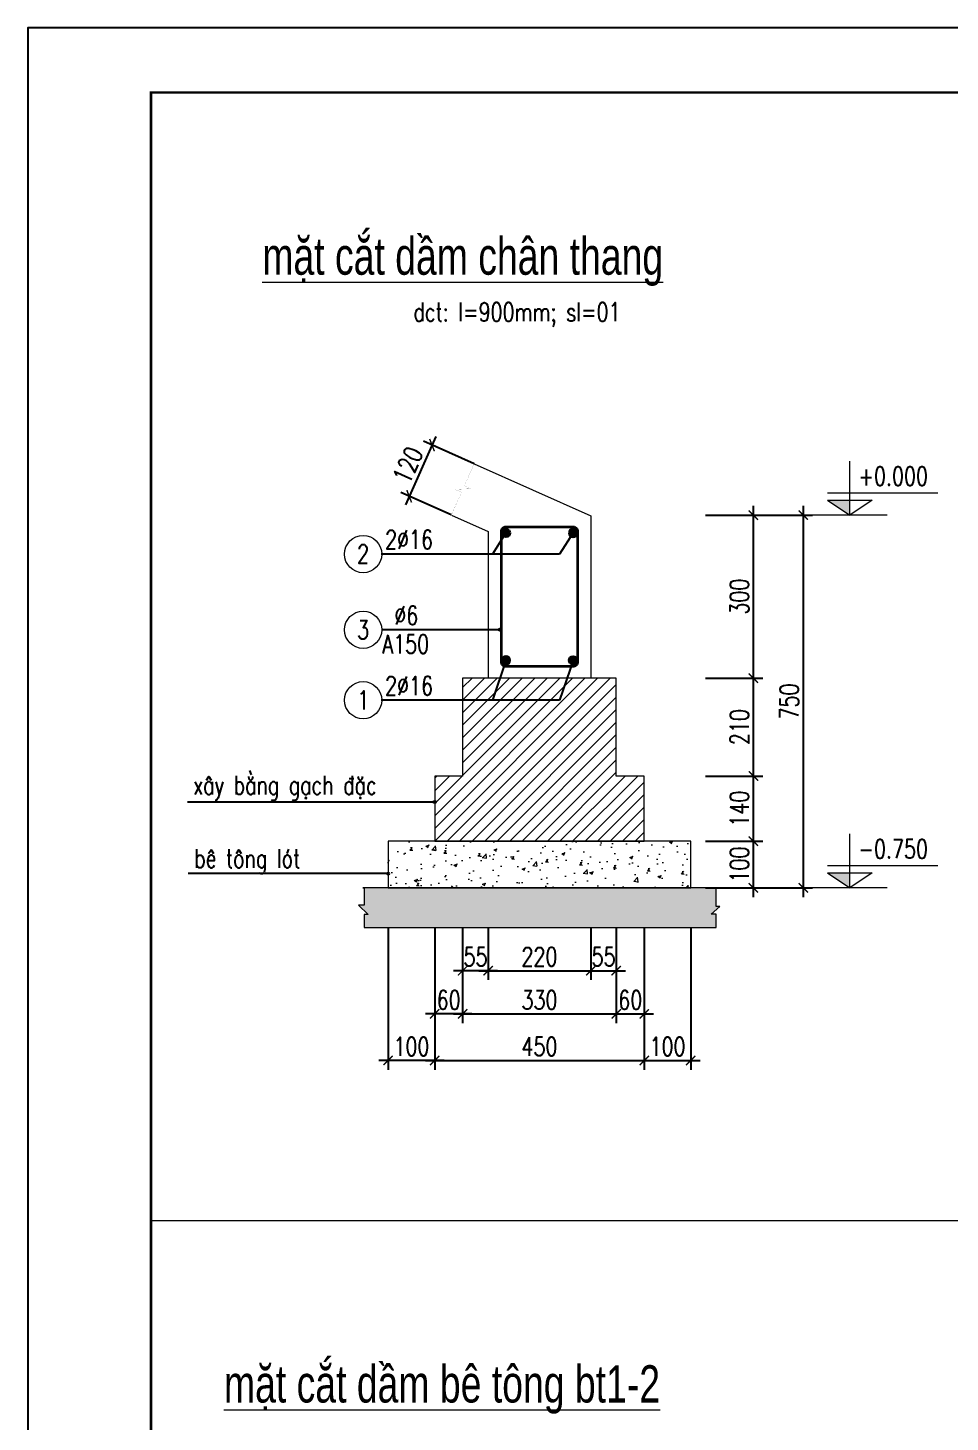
# Model space of a CAD drawing. Extents: x -1855204 to -1466800, y -1308584 to -996495.
# Drawn here: x -1702476 to -1692572, y -1071318 to -1056355 of the extents above; entities that cross this region are included whole.
import ezdxf
from ezdxf.enums import TextEntityAlignment as Align

# ---------------------------------------------------------------- set-up
doc = ezdxf.new("R2010")
doc.units = 0
doc.header["$LTSCALE"] = 150
doc.header["$PDMODE"] = 35
doc.layers.get('Defpoints').update_dxf_attribs({"lineweight": 18})
for name, color, linetype, lineweight in [('05.Text', 253, 'Continuous', 18), ('11.Khung bo', 32, 'Continuous', 50), ('12.Khung', 36, 'Continuous', 25), ('LS-DIM', 251, 'Continuous', 13), ('LS-HATCH', 147, 'Continuous', 9), ('LS-TEXT', 60, 'Continuous', 20), ('LS-THAY', 7, 'Continuous', 20), ('LS-THEP', 3, 'Continuous', 35)]:
    doc.layers.add(name, color=color, linetype=linetype, lineweight=lineweight)
doc.layers.add('DIM', color=1, linetype='Continuous')
doc.styles.add('KCVN-LEADER', font='vnromadi.shx', dxfattribs={"width": 0.7, "height": 4})
doc.styles.add('romans.shx', font='romans.shx', dxfattribs={"width": 0.75, "bigfont": 'vns.shx'})
doc.styles.add('vnsimpli', font='vnsimli.shx', dxfattribs={"width": 0.75})
doc.dimstyles.new('D20(200)', dxfattribs={"dimscale": 0, "dimtxt": 200, "dimasz": 100, "dimexe": 100, "dimexo": 1, "dimgap": 50, "dimtad": 1, "dimdec": 0, "dimlfac": 0.2, "dimdsep": 46, "dimtxsty": 'vnsimpli', "dimblk1": 'ARCHTICK', "dimblk2": 'ARCHTICK', "dimsah": 1, "dimcen": 0, "dimdle": 100, "dimclrd": 256, "dimclre": 256, "dimclrt": 60, "dimadec": 0, "dimazin": 0, "dimtfac": 0.004, "dimtdec": 0, "dimtmove": 0, "dimatfit": 3, "dimldrblk": 'ARCHTICK', "dimfxl": 1, "dimtolj": 1, "dimarcsym": 0})
doc.dimstyles.new('LS.GHI CHU', dxfattribs={"dimtxt": 200, "dimasz": 120, "dimexe": 120, "dimexo": 120, "dimgap": 80, "dimtad": 1, "dimdec": 0, "dimzin": 0, "dimdsep": 46, "dimtxsty": 'romans.shx', "dimblk": 'ARCHTICK', "dimcen": 0.09, "dimdle": 120, "dimclrd": 256, "dimclre": 8, "dimclrt": 7, "dimadec": 0, "dimazin": 0, "dimtfac": 1, "dimtdec": 0, "dimtofl": 0, "dimtmove": 0, "dimatfit": 3, "dimldrblk": 'ARCHTICK', "dimfxl": 1, "dimtolj": 1, "dimtzin": 0, "dimarcsym": 0})

# ---------------------------------------------------------------- blocks, each defined once
blk = doc.blocks.new('100')
at = {"layer": '11.Khung bo', "const_width": 26.7}
blk.add_lwpolyline([(1860913, -945240), (1860913, -916940), (1896063, -916940), (1896063, -945240)], close=True, dxfattribs=at)
at = {"layer": '12.Khung', "color": 1}
blk.add_lwpolyline([(1901579, -945940), (1901579, -916240), (1859580, -916240), (1859580, -945940)], close=True, dxfattribs=at)
blk = doc.blocks.new('_ArchTick')
at = {"layer": 'DIM', "color": 0, "const_width": 0.15}
blk.add_lwpolyline([(-0.5, -0.5), (0.5, 0.5)], dxfattribs=at)
blk = doc.blocks.new('*D1623')
at = {"layer": 'Defpoints', "color": 0, "transparency": 16777216}
for p in [(-1697532, -1066010), (-1696432, -1066010), (-1696432, -1066473)]:
    blk.add_point(p, dxfattribs=at)
at = {"layer": 'LS-DIM', "lineweight": -2, "transparency": 16777216}
for p, q in [((-1697532, -1066011), (-1697532, -1066573)), ((-1696432, -1066011), (-1696432, -1066573)), ((-1697632, -1066473), (-1696332, -1066473))]:
    blk.add_line(p, q, dxfattribs=at)
at = {"layer": 'LS-DIM', "lineweight": -2, "transparency": 16777216, "xscale": 100, "yscale": 100, "zscale": 100, "rotation": 180}
blk.add_blockref('_ArchTick', (-1697532, -1066473), dxfattribs=at)
at = {"layer": 'LS-DIM', "lineweight": -2, "transparency": 16777216, "xscale": 100, "yscale": 100, "zscale": 100}
blk.add_blockref('_ArchTick', (-1696432, -1066473), dxfattribs=at)
at = {"layer": 'LS-DIM', "color": 60, "transparency": 16777216, "insert": (-1696982, -1066323), "char_height": 200, "attachment_point": 5, "style": 'vnsimpli'}
blk.add_mtext('\\A1;220', dxfattribs=at)
blk = doc.blocks.new('*D1624')
at = {"layer": 'Defpoints', "color": 0, "transparency": 16777216}
for p in [(-1696432, -1066010), (-1696157, -1066010), (-1696157, -1066473)]:
    blk.add_point(p, dxfattribs=at)
at = {"layer": 'LS-DIM', "lineweight": -2, "transparency": 16777216}
for p, q in [((-1696432, -1066011), (-1696432, -1066573)), ((-1696157, -1066011), (-1696157, -1066573)), ((-1696532, -1066473), (-1696057, -1066473))]:
    blk.add_line(p, q, dxfattribs=at)
at = {"layer": 'LS-DIM', "lineweight": -2, "transparency": 16777216, "xscale": 100, "yscale": 100, "zscale": 100, "rotation": 180}
blk.add_blockref('_ArchTick', (-1696432, -1066473), dxfattribs=at)
at = {"layer": 'LS-DIM', "lineweight": -2, "transparency": 16777216, "xscale": 100, "yscale": 100, "zscale": 100}
blk.add_blockref('_ArchTick', (-1696157, -1066473), dxfattribs=at)
at = {"layer": 'LS-DIM', "color": 60, "transparency": 16777216, "insert": (-1696294, -1066323), "char_height": 200, "attachment_point": 5, "style": 'vnsimpli'}
blk.add_mtext('\\A1;55', dxfattribs=at)
blk = doc.blocks.new('*D1625')
at = {"layer": 'Defpoints', "color": 0, "transparency": 16777216}
for p in [(-1697807, -1066010), (-1697532, -1066010), (-1697807, -1066473)]:
    blk.add_point(p, dxfattribs=at)
at = {"layer": 'LS-DIM', "lineweight": -2, "transparency": 16777216}
for p, q in [((-1697807, -1066011), (-1697807, -1066573)), ((-1697532, -1066011), (-1697532, -1066573)), ((-1697432, -1066473), (-1697907, -1066473))]:
    blk.add_line(p, q, dxfattribs=at)
at = {"layer": 'LS-DIM', "lineweight": -2, "transparency": 16777216, "xscale": 100, "yscale": 100, "zscale": 100, "rotation": 180}
blk.add_blockref('_ArchTick', (-1697807, -1066473), dxfattribs=at)
at = {"layer": 'LS-DIM', "lineweight": -2, "transparency": 16777216, "xscale": 100, "yscale": 100, "zscale": 100}
blk.add_blockref('_ArchTick', (-1697532, -1066473), dxfattribs=at)
at = {"layer": 'LS-DIM', "color": 60, "transparency": 16777216, "insert": (-1697669, -1066323), "char_height": 200, "attachment_point": 5, "style": 'vnsimpli'}
blk.add_mtext('\\A1;55', dxfattribs=at)
blk = doc.blocks.new('*D1626')
at = {"layer": 'Defpoints', "color": 0, "transparency": 16777216}
for p in [(-1697807, -1066010), (-1696157, -1066010), (-1696157, -1066937)]:
    blk.add_point(p, dxfattribs=at)
at = {"layer": 'LS-DIM', "lineweight": -2, "transparency": 16777216}
for p, q in [((-1697807, -1066011), (-1697807, -1067037)), ((-1696157, -1066011), (-1696157, -1067037)), ((-1697907, -1066937), (-1696057, -1066937))]:
    blk.add_line(p, q, dxfattribs=at)
at = {"layer": 'LS-DIM', "lineweight": -2, "transparency": 16777216, "xscale": 100, "yscale": 100, "zscale": 100, "rotation": 180}
blk.add_blockref('_ArchTick', (-1697807, -1066937), dxfattribs=at)
at = {"layer": 'LS-DIM', "lineweight": -2, "transparency": 16777216, "xscale": 100, "yscale": 100, "zscale": 100}
blk.add_blockref('_ArchTick', (-1696157, -1066937), dxfattribs=at)
at = {"layer": 'LS-DIM', "color": 60, "transparency": 16777216, "insert": (-1696982, -1066787), "char_height": 200, "attachment_point": 5, "style": 'vnsimpli'}
blk.add_mtext('\\A1;330', dxfattribs=at)
blk = doc.blocks.new('*D1627')
at = {"layer": 'Defpoints', "color": 0, "transparency": 16777216}
for p in [(-1696157, -1066010), (-1695857, -1066010), (-1695857, -1066937)]:
    blk.add_point(p, dxfattribs=at)
at = {"layer": 'LS-DIM', "lineweight": -2, "transparency": 16777216}
for p, q in [((-1696157, -1066011), (-1696157, -1067037)), ((-1695857, -1066011), (-1695857, -1067037)), ((-1696257, -1066937), (-1695757, -1066937))]:
    blk.add_line(p, q, dxfattribs=at)
at = {"layer": 'LS-DIM', "lineweight": -2, "transparency": 16777216, "xscale": 100, "yscale": 100, "zscale": 100, "rotation": 180}
blk.add_blockref('_ArchTick', (-1696157, -1066937), dxfattribs=at)
at = {"layer": 'LS-DIM', "lineweight": -2, "transparency": 16777216, "xscale": 100, "yscale": 100, "zscale": 100}
blk.add_blockref('_ArchTick', (-1695857, -1066937), dxfattribs=at)
at = {"layer": 'LS-DIM', "color": 60, "transparency": 16777216, "insert": (-1696007, -1066787), "char_height": 200, "attachment_point": 5, "style": 'vnsimpli'}
blk.add_mtext('\\A1;60', dxfattribs=at)
blk = doc.blocks.new('*D1628')
at = {"layer": 'Defpoints', "color": 0, "transparency": 16777216}
for p in [(-1698107, -1066010), (-1697807, -1066010), (-1698107, -1066937)]:
    blk.add_point(p, dxfattribs=at)
at = {"layer": 'LS-DIM', "lineweight": -2, "transparency": 16777216}
for p, q in [((-1698107, -1066011), (-1698107, -1067037)), ((-1697807, -1066011), (-1697807, -1067037)), ((-1697707, -1066937), (-1698207, -1066937))]:
    blk.add_line(p, q, dxfattribs=at)
at = {"layer": 'LS-DIM', "lineweight": -2, "transparency": 16777216, "xscale": 100, "yscale": 100, "zscale": 100, "rotation": 180}
blk.add_blockref('_ArchTick', (-1698107, -1066937), dxfattribs=at)
at = {"layer": 'LS-DIM', "lineweight": -2, "transparency": 16777216, "xscale": 100, "yscale": 100, "zscale": 100}
blk.add_blockref('_ArchTick', (-1697807, -1066937), dxfattribs=at)
at = {"layer": 'LS-DIM', "color": 60, "transparency": 16777216, "insert": (-1697957, -1066787), "char_height": 200, "attachment_point": 5, "style": 'vnsimpli'}
blk.add_mtext('\\A1;60', dxfattribs=at)
blk = doc.blocks.new('*D1629')
at = {"layer": 'Defpoints', "color": 0, "transparency": 16777216}
for p in [(-1698107, -1066010), (-1695857, -1066010), (-1695857, -1067437)]:
    blk.add_point(p, dxfattribs=at)
at = {"layer": 'LS-DIM', "lineweight": -2, "transparency": 16777216}
for p, q in [((-1698107, -1066011), (-1698107, -1067537)), ((-1695857, -1066011), (-1695857, -1067537)), ((-1698207, -1067437), (-1695757, -1067437))]:
    blk.add_line(p, q, dxfattribs=at)
at = {"layer": 'LS-DIM', "lineweight": -2, "transparency": 16777216, "xscale": 100, "yscale": 100, "zscale": 100, "rotation": 180}
blk.add_blockref('_ArchTick', (-1698107, -1067437), dxfattribs=at)
at = {"layer": 'LS-DIM', "lineweight": -2, "transparency": 16777216, "xscale": 100, "yscale": 100, "zscale": 100}
blk.add_blockref('_ArchTick', (-1695857, -1067437), dxfattribs=at)
at = {"layer": 'LS-DIM', "color": 60, "transparency": 16777216, "insert": (-1696982, -1067287), "char_height": 200, "attachment_point": 5, "style": 'vnsimpli'}
blk.add_mtext('\\A1;450', dxfattribs=at)
blk = doc.blocks.new('*D1630')
at = {"layer": 'Defpoints', "color": 0, "transparency": 16777216}
for p in [(-1695857, -1066010), (-1695357, -1066010), (-1695357, -1067437)]:
    blk.add_point(p, dxfattribs=at)
at = {"layer": 'LS-DIM', "lineweight": -2, "transparency": 16777216}
for p, q in [((-1695857, -1066011), (-1695857, -1067537)), ((-1695357, -1066011), (-1695357, -1067537)), ((-1695957, -1067437), (-1695257, -1067437))]:
    blk.add_line(p, q, dxfattribs=at)
at = {"layer": 'LS-DIM', "lineweight": -2, "transparency": 16777216, "xscale": 100, "yscale": 100, "zscale": 100, "rotation": 180}
blk.add_blockref('_ArchTick', (-1695857, -1067437), dxfattribs=at)
at = {"layer": 'LS-DIM', "lineweight": -2, "transparency": 16777216, "xscale": 100, "yscale": 100, "zscale": 100}
blk.add_blockref('_ArchTick', (-1695357, -1067437), dxfattribs=at)
at = {"layer": 'LS-DIM', "color": 60, "transparency": 16777216, "insert": (-1695607, -1067287), "char_height": 200, "attachment_point": 5, "style": 'vnsimpli'}
blk.add_mtext('\\A1;100', dxfattribs=at)
blk = doc.blocks.new('*D1631')
at = {"layer": 'Defpoints', "color": 0, "transparency": 16777216}
for p in [(-1698607, -1066010), (-1698107, -1066010), (-1698607, -1067437)]:
    blk.add_point(p, dxfattribs=at)
at = {"layer": 'LS-DIM', "lineweight": -2, "transparency": 16777216}
for p, q in [((-1698607, -1066011), (-1698607, -1067537)), ((-1698107, -1066011), (-1698107, -1067537)), ((-1698007, -1067437), (-1698707, -1067437))]:
    blk.add_line(p, q, dxfattribs=at)
at = {"layer": 'LS-DIM', "lineweight": -2, "transparency": 16777216, "xscale": 100, "yscale": 100, "zscale": 100, "rotation": 180}
blk.add_blockref('_ArchTick', (-1698607, -1067437), dxfattribs=at)
at = {"layer": 'LS-DIM', "lineweight": -2, "transparency": 16777216, "xscale": 100, "yscale": 100, "zscale": 100}
blk.add_blockref('_ArchTick', (-1698107, -1067437), dxfattribs=at)
at = {"layer": 'LS-DIM', "color": 60, "transparency": 16777216, "insert": (-1698357, -1067287), "char_height": 200, "attachment_point": 5, "style": 'vnsimpli'}
blk.add_mtext('\\A1;100', dxfattribs=at)
blk = doc.blocks.new('*D1632')
at = {"layer": 'Defpoints', "color": 0, "transparency": 16777216}
for p in [(-1695199, -1065084), (-1694685, -1065084), (-1695199, -1065584)]:
    blk.add_point(p, dxfattribs=at)
at = {"layer": 'LS-DIM', "lineweight": -2, "transparency": 16777216}
for p, q in [((-1695198, -1065084), (-1694585, -1065084)), ((-1694685, -1065684), (-1694685, -1064984)), ((-1695198, -1065584), (-1694585, -1065584))]:
    blk.add_line(p, q, dxfattribs=at)
at = {"layer": 'LS-DIM', "lineweight": -2, "transparency": 16777216, "xscale": 100, "yscale": 100, "zscale": 100}
for p, rotation in [((-1694685, -1065084), 90), ((-1694685, -1065584), 270)]:
    blk.add_blockref('_ArchTick', p, dxfattribs=dict(at, rotation=rotation))
at = {"layer": 'LS-DIM', "color": 60, "transparency": 16777216, "insert": (-1694835, -1065334), "char_height": 200, "attachment_point": 5, "rotation": 90, "style": 'vnsimpli'}
blk.add_mtext('\\A1;100', dxfattribs=at)
blk = doc.blocks.new('*D1633')
at = {"layer": 'Defpoints', "color": 0, "transparency": 16777216}
for p in [(-1695199, -1064384), (-1694685, -1064384), (-1695199, -1065084)]:
    blk.add_point(p, dxfattribs=at)
at = {"layer": 'LS-DIM', "lineweight": -2, "transparency": 16777216}
for p, q in [((-1694685, -1065184), (-1694685, -1064284)), ((-1695198, -1064384), (-1694585, -1064384)), ((-1695198, -1065084), (-1694585, -1065084))]:
    blk.add_line(p, q, dxfattribs=at)
at = {"layer": 'LS-DIM', "lineweight": -2, "transparency": 16777216, "xscale": 100, "yscale": 100, "zscale": 100}
for p, rotation in [((-1694685, -1064384), 90), ((-1694685, -1065084), 270)]:
    blk.add_blockref('_ArchTick', p, dxfattribs=dict(at, rotation=rotation))
at = {"layer": 'LS-DIM', "color": 60, "transparency": 16777216, "insert": (-1694835, -1064734), "char_height": 200, "attachment_point": 5, "rotation": 90, "style": 'vnsimpli'}
blk.add_mtext('\\A1;140', dxfattribs=at)
blk = doc.blocks.new('*D1634')
at = {"layer": 'Defpoints', "color": 0, "transparency": 16777216}
for p in [(-1695199, -1063334), (-1694685, -1063334), (-1695199, -1064384)]:
    blk.add_point(p, dxfattribs=at)
at = {"layer": 'LS-DIM', "lineweight": -2, "transparency": 16777216}
for p, q in [((-1694685, -1064484), (-1694685, -1063234)), ((-1695198, -1063334), (-1694585, -1063334)), ((-1695198, -1064384), (-1694585, -1064384))]:
    blk.add_line(p, q, dxfattribs=at)
at = {"layer": 'LS-DIM', "lineweight": -2, "transparency": 16777216, "xscale": 100, "yscale": 100, "zscale": 100}
for p, rotation in [((-1694685, -1063334), 90), ((-1694685, -1064384), 270)]:
    blk.add_blockref('_ArchTick', p, dxfattribs=dict(at, rotation=rotation))
at = {"layer": 'LS-DIM', "color": 60, "transparency": 16777216, "insert": (-1694835, -1063859), "char_height": 200, "attachment_point": 5, "rotation": 90, "style": 'vnsimpli'}
blk.add_mtext('\\A1;210', dxfattribs=at)
blk = doc.blocks.new('*D1635')
at = {"layer": 'Defpoints', "color": 0, "transparency": 16777216}
for p in [(-1695199, -1061584), (-1694685, -1061584), (-1695199, -1063334)]:
    blk.add_point(p, dxfattribs=at)
at = {"layer": 'LS-DIM', "lineweight": -2, "transparency": 16777216}
for p, q in [((-1694685, -1063434), (-1694685, -1061484)), ((-1695198, -1061584), (-1694585, -1061584)), ((-1695198, -1063334), (-1694585, -1063334))]:
    blk.add_line(p, q, dxfattribs=at)
at = {"layer": 'LS-DIM', "lineweight": -2, "transparency": 16777216, "xscale": 100, "yscale": 100, "zscale": 100}
for p, rotation in [((-1694685, -1061584), 90), ((-1694685, -1063334), 270)]:
    blk.add_blockref('_ArchTick', p, dxfattribs=dict(at, rotation=rotation))
at = {"layer": 'LS-DIM', "color": 60, "transparency": 16777216, "insert": (-1694835, -1062459), "char_height": 200, "attachment_point": 5, "rotation": 90, "style": 'vnsimpli'}
blk.add_mtext('\\A1;300', dxfattribs=at)
blk = doc.blocks.new('COSCD')
at = {"layer": 'LS-DIM'}
blk.add_hatch(color=256, dxfattribs=at).paths.add_polyline_path([(3.6, 0), (3.6, 1.44), (1.44, 1.44)])
for p, q in [((3.6, 0), (3.6, 5.23)), ((1.44, 2.16), (12.12, 2.16)), ((1.44, 1.44), (5.76, 1.44)), ((1.44, 1.44), (3.6, 0)), ((5.76, 1.44), (3.6, 0)), ((7.2, 0), (0, 0))]:
    blk.add_line(p, q, dxfattribs=at)
blk = doc.blocks.new('*D1636')
at = {"layer": 'Defpoints', "color": 0, "transparency": 16777216}
for p in [(-1695199, -1061584), (-1695199, -1065584), (-1694150, -1065584)]:
    blk.add_point(p, dxfattribs=at)
at = {"layer": 'LS-DIM', "lineweight": -2, "transparency": 16777216}
for p, q in [((-1694150, -1061484), (-1694150, -1065684)), ((-1695198, -1061584), (-1694050, -1061584)), ((-1695198, -1065584), (-1694050, -1065584))]:
    blk.add_line(p, q, dxfattribs=at)
at = {"layer": 'LS-DIM', "lineweight": -2, "transparency": 16777216, "xscale": 100, "yscale": 100, "zscale": 100}
for p, rotation in [((-1694150, -1061584), 90), ((-1694150, -1065584), 270)]:
    blk.add_blockref('_ArchTick', p, dxfattribs=dict(at, rotation=rotation))
at = {"layer": 'LS-DIM', "color": 60, "transparency": 16777216, "insert": (-1694300, -1063584), "char_height": 200, "attachment_point": 5, "rotation": 90, "style": 'vnsimpli'}
blk.add_mtext('\\A1;750', dxfattribs=at)
blk = doc.blocks.new('*D1637')
at = {"layer": 'Defpoints', "color": 0, "transparency": 16777216}
for p in [(-1697684, -1061033), (-1698381, -1061382), (-1697928, -1061583)]:
    blk.add_point(p, dxfattribs=at)
at = {"layer": 'LS-DIM', "lineweight": -2, "transparency": 16777216}
for p, q in [((-1698095, -1060740), (-1698421, -1061473)), ((-1697685, -1061033), (-1698227, -1060791)), ((-1697929, -1061582), (-1698472, -1061341))]:
    blk.add_line(p, q, dxfattribs=at)
at = {"layer": 'LS-DIM', "lineweight": -2, "transparency": 16777216, "xscale": 100, "yscale": 100, "zscale": 100}
for p, rotation in [((-1698136, -1060832), 66.00609370238294), ((-1698381, -1061382), 246.0060937023829)]:
    blk.add_blockref('_ArchTick', p, dxfattribs=dict(at, rotation=rotation))
at = {"layer": 'LS-DIM', "color": 60, "transparency": 16777216, "insert": (-1698395, -1061046), "char_height": 200, "attachment_point": 5, "rotation": 66.0061, "style": 'vnsimpli'}
blk.add_mtext('\\A1;120', dxfattribs=at)
blk = doc.blocks.new('cotthep')
at = {"layer": 'LS-THAY'}
blk.add_circle((-250, 0), 250, dxfattribs=at)
at = {"layer": 'LS-TEXT', "style": 'vnsimpli', "width": 0.75}
for tag, p in [('24`25', (446, 69)), ('10', (-250, -123)), ('A200', (440, -316))]:
    blk.add_attdef(tag, text='', height=250, dxfattribs=at).set_placement(p, align=Align.CENTER)
blk = doc.blocks.new('THEP DAM')
at = {"layer": 'LS-THEP'}
for p, q in [((-0.6, 0), (0.6, 0)), ((-0.42, 0.42), (0.42, -0.42)), ((-0.42, -0.42), (0.42, 0.42)), ((0, 0.6), (0, -0.6))]:
    blk.add_line(p, q, dxfattribs=at)
blk.add_circle((0, 0), 0.6, dxfattribs=at)

msp = doc.modelspace()

# ---------------------------------------------------------------- hatches: boundary and pattern name
at = {"layer": 'LS-DIM'}
h = msp.add_hatch(dxfattribs=at)
h.set_pattern_fill('AR-SAND', color=256, style=0)
h.set_pattern_definition([(37.5, (-2079788.11, -15008.114), (-1.6000313, 48.9413237), [0, -38.608, 0, -43.18, 0, -41.275]), (7.5, (-2079788.11, -15008.114), (44.9523283, 71.68251), [0, -20.828, 0, -34.798, 0, -13.335]), (327.5, (-2079819.352, -15008.114), (79.099237, 0.1437185), [0, -12.7, 0, -45.72, 0, -59.69]), (317.5, (-2079819.35, -15008.114), (76.3556452, 22.2929323), [0, -6.35, 0, -29.972, 0, -34.29])])
h.paths.add_polyline_path([(-1698880, -1065584.2), (-1698862.9, -1065584.2), (-1698862.9, -1065769.1), (-1698925.2, -1065769.1), (-1698820.4, -1065868.9), (-1698862.9, -1065868.9), (-1698862.9, -1066010.9), (-1695083.8, -1066010.9), (-1695083.8, -1065867.1), (-1695138.9, -1065867.1), (-1695045.1, -1065783.7), (-1695083.8, -1065783.7), (-1695083.8, -1065584.2)])
at = {"layer": 'LS-HATCH'}
h = msp.add_hatch(dxfattribs=at)
h.set_pattern_fill('ANSI31', color=256, scale=30, style=0)
h.set_pattern_definition([(45, (-1522740.84, 222533.96), (-67.351921, 67.351921), [])])
h.paths.add_polyline_path([(-1696156.9, -1063334.2), (-1697806.9, -1063334.2), (-1697806.9, -1064384.2), (-1698106.9, -1064384.2), (-1698106.9, -1065084.2), (-1695856.9, -1065084.2), (-1695856.9, -1064384.2), (-1696156.9, -1064384.2)])
h = msp.add_hatch(dxfattribs=at)
h.set_pattern_fill('AR-CONC', color=256, scale=2, style=0)
h.set_pattern_definition([(50, (-1521971.23, 234825.3), (364.36934, -31.87817), [38.1, -419.1]), (355, (-1521971.23, 234825.3), (-70.48565, 382.11329), [30.48, -335.28]), (100.451, (-1521940.86, 234822.63), (293.885, 350.23338), [32.38, -356.18]), (46.1842, (-1521971.23, 234926.9), (542.15808, -84.08466), [57.15, -628.65]), (96.6356, (-1521926.05, 234919.9), (474.80847, 494.85111), [48.57, -534.27]), (351.184, (-1521971.2, 234926.9), (474.8092, 494.85024), [45.72, -502.92]), (21, (-1521920.43, 234901.5), (303.22976, -204.53104), [38.1, -419.1]), (326, (-1521920.43, 234901.5), (123.60406, 368.37593), [30.48, -335.28]), (71.4514, (-1521895.16, 234884.44), (426.83298, 163.84572), [32.38, -356.18]), (37.5, (-1521971.23, 234825.29), (6.177207, 169.110078), [0, -331.216, 0, -340.36, 0, -336.55]), (7.5, (-1521971.23, 234825.29), (133.639325, 200.36115), [0, -194.056, 0, -323.596, 0, -128.27]), (327.5, (-1522084.51, 234825.29), (271.18119, -11.457488), [0, -127, 0, -396.24, 0, -525.78]), (317.5, (-1522135.31, 234825.29), (296.258363, 50.85298), [0, -165.1, 0, -263.144, 0, -373.38])])
h.paths.add_polyline_path([(-1695356.9, -1065584.2), (-1695356.9, -1065084.2), (-1698606.9, -1065084.2), (-1698606.9, -1065584.2)])

# ---------------------------------------------------------------- linework, layer by layer
at = {"layer": 'LS-DIM', "const_width": 1}
msp.add_lwpolyline([(-1697928.4, -1061582.9), (-1697819.6, -1061338.5), (-1697888.4, -1061307.9), (-1697720.3, -1061300.3), (-1697789, -1061269.7), (-1697683.6, -1061032.9)], dxfattribs=at)
at = {"layer": 'LS-DIM'}
msp.add_lwpolyline([(-1698880, -1065584.2), (-1698862.9, -1065584.2), (-1698862.9, -1065769.1), (-1698925.2, -1065769.1), (-1698820.4, -1065868.9), (-1698862.9, -1065868.9), (-1698862.9, -1066010.9), (-1695083.8, -1066010.9), (-1695083.8, -1065867.1), (-1695138.9, -1065867.1), (-1695045.1, -1065783.7), (-1695083.8, -1065783.7), (-1695083.8, -1065584.2), (-1698880, -1065584.2)], dxfattribs=at)
at = {"layer": 'LS-THAY', "ltscale": 111}
for p, q in [((-1697683.6, -1061032.9), (-1696431.9, -1061590.1)), ((-1697928.4, -1061582.9), (-1697531.9, -1061759.4))]:
    msp.add_line(p, q, dxfattribs=at)
at = {"layer": 'LS-THAY'}
for p, q in [((-1696431.9, -1061590.1), (-1696431.9, -1063334.2)), ((-1697531.9, -1061759.4), (-1697531.9, -1063334.2)), ((-1696431.9, -1063334.2), (-1697531.9, -1063334.2)), ((-1696431.9, -1063334.2), (-1697531.9, -1063334.2)), ((-1696431.9, -1063334.2), (-1697531.9, -1063334.2)), ((-1701153.8, -1069152.7), (-1683729.2, -1069152.7))]:
    msp.add_line(p, q, dxfattribs=at)
for points in [[(-1696156.9, -1064384.2), (-1696156.9, -1063334.2), (-1697806.9, -1063334.2), (-1697806.9, -1064384.2)], [(-1697806.9, -1064384.2), (-1698106.9, -1064384.2), (-1698106.9, -1065084.2), (-1695856.9, -1065084.2), (-1695856.9, -1064384.2), (-1696156.9, -1064384.2)]]:
    msp.add_lwpolyline(points, dxfattribs=at)
msp.add_lwpolyline([(-1698606.9, -1065584.2), (-1695356.9, -1065584.2), (-1695356.9, -1065084.2), (-1698606.9, -1065084.2)], close=True, dxfattribs=at)
at = {"layer": 'LS-THEP'}
msp.add_lwpolyline([(-1697338.9, -1061709.2), (-1696624.9, -1061709.2, -0.4142136), (-1696572.4, -1061761.7), (-1696572.4, -1063156.7, -0.4142136), (-1696624.9, -1063209.2), (-1697338.9, -1063209.2, -0.4142136), (-1697391.4, -1063156.7), (-1697391.4, -1061761.7, -0.4142136)], format="xyb", close=True, dxfattribs=at)

# ---------------------------------------------------------------- block references
at = {"layer": '05.Text', "xscale": 0.991454545641318, "yscale": 0.991454545641318, "zscale": 0.9914545456793755}
msp.add_blockref('100', (-3546164.4, -147944.3), dxfattribs=at)
at = {"layer": 'LS-DIM', "xscale": 111.1111111110076, "yscale": 111.1111111110076, "zscale": 111.1111111110076}
for p in [(-1694049.6, -1061584.2), (-1694049.6, -1065584.2)]:
    msp.add_blockref('COSCD', p, dxfattribs=at)
at = {"layer": 'LS-DIM'}
ref = msp.add_blockref('cotthep', (-1698675.6, -1062002.2), dxfattribs=dict(at, xscale=0.7999999998137355, yscale=0.7999999998137355, zscale=0.7999999998137355))
ref.add_attrib('10', '2', dxfattribs={"layer": 'LS-TEXT', "height": 200, "style": 'vnsimpli', "width": 0.75}).set_placement((-1698875.6, -1062100.8), align=Align.CENTER)
ref.add_attrib('24`25', '2`16', dxfattribs={"layer": 'LS-TEXT', "height": 200, "style": 'vnsimpli', "width": 0.75}).set_placement((-1698382.6, -1061946.7), align=Align.CENTER)
ref = msp.add_blockref('cotthep', (-1698675.6, -1062814.8), dxfattribs=dict(at, xscale=0.7999999998137355, yscale=0.7999999998137355, zscale=0.7999999998137355))
ref.add_attrib('10', '3', dxfattribs={"layer": 'LS-TEXT', "height": 200, "style": 'vnsimpli', "width": 0.75}).set_placement((-1698875.6, -1062913.4), align=Align.CENTER)
ref.add_attrib('24`25', '%%C6', dxfattribs={"layer": 'LS-TEXT', "height": 200, "style": 'vnsimpli', "width": 0.75}).set_placement((-1698412.1, -1062759.4), align=Align.CENTER)
ref.add_attrib('A200', 'A150', dxfattribs={"layer": 'LS-TEXT', "height": 200, "style": 'vnsimpli', "width": 0.75}).set_placement((-1698418.2, -1063067.4), align=Align.CENTER)
ref = msp.add_blockref('cotthep', (-1698675.6, -1063570), dxfattribs=dict(at, xscale=0.7999999998137355, yscale=0.7999999998137355, zscale=0.7999999998137355))
ref.add_attrib('10', '1', dxfattribs={"layer": 'LS-TEXT', "height": 200, "style": 'vnsimpli', "width": 0.75}).set_placement((-1698875.6, -1063668.6), align=Align.CENTER)
ref.add_attrib('24`25', '2`16', dxfattribs={"layer": 'LS-TEXT', "height": 200, "style": 'vnsimpli', "width": 0.75}).set_placement((-1698382.6, -1063514.6), align=Align.CENTER)
at = {"layer": 'LS-THEP', "yscale": 70.70707070920616}
for p, xscale, zscale in [((-1697341.9, -1061775), 70.70707070920616, 70.70707070920616), ((-1696621.9, -1061775), -70.70707070920616, 70.7070707089458)]:
    msp.add_blockref('THEP DAM', p, dxfattribs=dict(at, xscale=xscale, zscale=zscale))
at = {"layer": 'LS-THEP', "yscale": 70.70707070920616, "rotation": 180}
for p, xscale, zscale in [((-1697341.9, -1063143.3), -70.70707070920616, 70.7070707089458), ((-1696621.9, -1063143.3), 70.70707070920616, 70.70707070920616)]:
    msp.add_blockref('THEP DAM', p, dxfattribs=dict(at, xscale=xscale, zscale=zscale))

# ---------------------------------------------------------------- texts
at = {"layer": 'LS-TEXT', "width": 0.75}
for s, height, style, p in [('%%UmÆt c¾t dÇm ch©n thang', 400, 'KCVN-LEADER', (-1699958.1, -1059003.7)), ('dct: l=900mm; sl=01', 200, 'vnsimpli', (-1698336.2, -1059503.7)), ('x©y b»ng g¹ch ®Æc', 200, 'vnsimpli', (-1700703, -1064580.7)), ('bª t«ng lãt', 200, 'vnsimpli', (-1700689.1, -1065368)), ('%%UmÆt c¾t dÇm bª t«ng bt1-2', 400, 'KCVN-LEADER', (-1700370.1, -1071107.6))]:
    msp.add_text(s, height=height, dxfattribs=dict(at, style=style)).set_placement(p)
at = {"layer": 'LS-TEXT', "style": 'vnsimpli', "width": 0.75}
for s, p in [('+0.000', (-1692810.7, -1061266.4)), ('-0.750', (-1692810.7, -1065266.4))]:
    msp.add_text(s, height=200, dxfattribs=at).set_placement(p, align=Align.RIGHT)

# ---------------------------------------------------------------- dimensions: what is measured, and where the dimension line sits
at = {"layer": 'LS-DIM'}
dim = msp.add_aligned_dim(p1=(-1697683.6, -1061032.9), p2=(-1697928.4, -1061582.9), distance=-494.9, text='120', dimstyle='D20(200)', override={"dimscale": 1}, dxfattribs=at)
dim.commit()
dim.dimension.update_dxf_attribs({"geometry": '*D1637', "text_midpoint": (-1698395.2, -1061045.7)})
for base, p1, p2, text, picture, middle in [((-1694684.7, -1061584.2), (-1695198.7, -1063334.2), (-1695198.7, -1061584.2), '300', '*D1635', (-1694834.7, -1062459.2)), ((-1694149.6, -1065584.2), (-1695198.7, -1061584.2), (-1695198.7, -1065584.2), '750', '*D1636', (-1694299.6, -1063584.2))]:
    dim = msp.add_linear_dim(base=base, p1=p1, p2=p2, angle=90, text=text, dimstyle='D20(200)', override={"dimscale": 1}, dxfattribs=at)
    dim.commit()
    dim.dimension.update_dxf_attribs({"geometry": picture, "text_midpoint": middle})
for base, p1, p2, picture, middle in [((-1694684.7, -1063334.2), (-1695198.7, -1064384.2), (-1695198.7, -1063334.2), '*D1634', (-1694834.7, -1063859.2)), ((-1694684.7, -1064384.2), (-1695198.7, -1065084.2), (-1695198.7, -1064384.2), '*D1633', (-1694834.7, -1064734.2)), ((-1694684.7, -1065084.2), (-1695198.7, -1065584.2), (-1695198.7, -1065084.2), '*D1632', (-1694834.7, -1065334.2))]:
    dim = msp.add_linear_dim(base=base, p1=p1, p2=p2, angle=90, dimstyle='D20(200)', override={"dimscale": 1}, dxfattribs=at)
    dim.commit()
    dim.dimension.update_dxf_attribs({"geometry": picture, "text_midpoint": middle})
for base, p1, p2, picture, middle in [((-1698606.9, -1067437), (-1698106.9, -1066009.9), (-1698606.9, -1066009.9), '*D1631', (-1698356.9, -1067287)), ((-1695856.9, -1067437), (-1698106.9, -1066009.9), (-1695856.9, -1066009.9), '*D1629', (-1696981.9, -1067287)), ((-1696156.9, -1066936.7), (-1697806.9, -1066009.9), (-1696156.9, -1066009.9), '*D1626', (-1696981.9, -1066786.7)), ((-1696431.9, -1066473.2), (-1697531.9, -1066009.9), (-1696431.9, -1066009.9), '*D1623', (-1696981.9, -1066323.2)), ((-1695356.9, -1067437), (-1695856.9, -1066009.9), (-1695356.9, -1066009.9), '*D1630', (-1695606.9, -1067287))]:
    dim = msp.add_linear_dim(base=base, p1=p1, p2=p2, dimstyle='D20(200)', override={"dimscale": 1}, dxfattribs=at)
    dim.commit()
    dim.dimension.update_dxf_attribs({"geometry": picture, "text_midpoint": middle})
for base, p1, p2, picture, middle in [((-1698106.9, -1066936.7), (-1697806.9, -1066009.9), (-1698106.9, -1066009.9), '*D1628', (-1697956.9, -1066936.7)), ((-1697806.9, -1066473.2), (-1697531.9, -1066009.9), (-1697806.9, -1066009.9), '*D1625', (-1697669.4, -1066473.2)), ((-1696156.9, -1066473.2), (-1696431.9, -1066009.9), (-1696156.9, -1066009.9), '*D1624', (-1696294.4, -1066473.2)), ((-1695856.9, -1066936.7), (-1696156.9, -1066009.9), (-1695856.9, -1066009.9), '*D1627', (-1696006.9, -1066936.7))]:
    dim = msp.add_linear_dim(base=base, p1=p1, p2=p2, dimstyle='D20(200)', override={"dimscale": 1}, dxfattribs=at)
    dim.commit()
    dim.dimension.update_dxf_attribs({"geometry": picture, "text_midpoint": middle, "dimtype": 160})

# ---------------------------------------------------------------- leaders
for points in [[(-1697341.9, -1061775), (-1697486.5, -1062002), (-1698683.2, -1062002)], [(-1696621.9, -1061775), (-1696766.4, -1062002), (-1698341.3, -1062002)], [(-1697406.9, -1062814.8), (-1697966.7, -1062814.8), (-1698675.6, -1062814.8)], [(-1697341.9, -1063143.3), (-1697486.5, -1063569.9), (-1698683.2, -1063569.9)], [(-1696621.9, -1063143.3), (-1696766.4, -1063569.9), (-1698341.3, -1063569.9)], [(-1698106.9, -1064663.8), (-1700089.7, -1064663.8), (-1700763, -1064663.8)], [(-1698606.9, -1065430.8), (-1700517.8, -1065430.8), (-1700754.1, -1065430.8)]]:
    msp.add_leader(points, dimstyle='LS.GHI CHU', override={"dimscale": 50, "dimasz": 0.5, "dimtad": 0, "dimtxsty": 'vnsimpli', "dimldrblk": 'Origin'}, dxfattribs=at)

doc.saveas('drawing.dxf')
